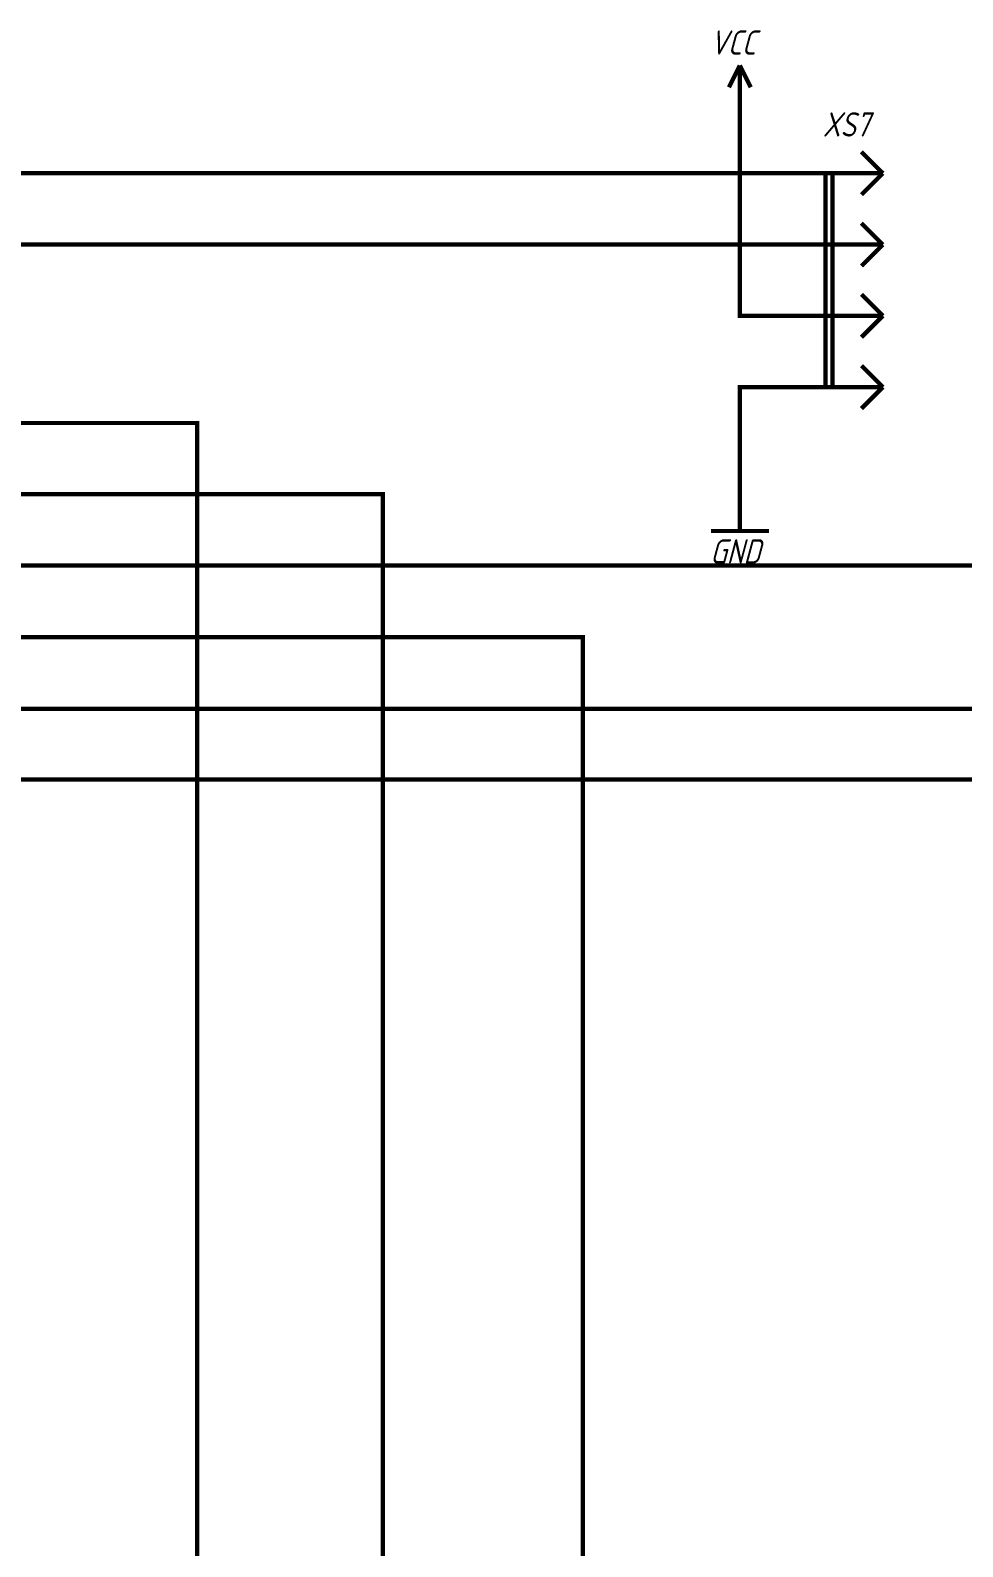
# Model space of a CAD drawing. Header units: millimetres. Extents: x 0 to 841, y 0 to 594.
# Drawn here: x 568.3 to 633.6, y 250.2 to 356.5 of the extents above; entities that cross this region are included whole.
import ezdxf

# ---------------------------------------------------------------- set-up
doc = ezdxf.new("R2010")
doc.units = ezdxf.units.MM
doc.layers.add('Sheet', color=255, linetype='Continuous')
doc.styles.get("Standard").update_dxf_attribs({"font": '', "oblique": 15})
doc.styles.get('Standard').set_extended_font_data('GOST type A')

msp = doc.modelspace()

# ---------------------------------------------------------------- linework, layer by layer
at = {"layer": 'Sheet', "color": 18, "true_color": 0x000000, "const_width": 0.3}
for points in [[(618, 354.03), (617.24, 352.5)], [(618, 354.03), (618.77, 352.5)], [(618, 351.49), (618, 354.03)], [(618, 351.49), (618, 336.49), (623, 336.49), (623, 336.49)], [(628.02, 346.48), (626.52, 347.98)], [(468.01, 116), (468.01, 112.01), (527.51, 112.01), (527.51, 251.49), (527.51, 338.97), (527.51, 346.48), (623, 346.48), (623, 346.48)], [(628.02, 346.48), (623, 346.48)], [(624.01, 346.48), (624.01, 331.49)], [(624.5, 346.48), (624.5, 331.49)], [(628.02, 346.48), (626.52, 344.98)], [(628.02, 341.48), (626.52, 342.98)], [(623, 341.48), (623, 341.48), (532.5, 341.48), (532.5, 333.98), (532.5, 333.98), (532.5, 249), (532.01, 249), (490.01, 249), (490.01, 261.5), (447.51, 261.5), (447.51, 269), (437.5, 269), (437.5, 308.98)], [(628.02, 341.48), (623, 341.48)], [(628.02, 341.48), (626.52, 339.98)], [(628.02, 336.49), (626.52, 337.99)], [(628.02, 336.49), (623, 336.49)], [(628.02, 336.49), (626.52, 334.99)], [(748.04, 312.99), (748.04, 333.96), (664.53, 333.96), (664.53, 308.96), (497.51, 308.96), (497.51, 308.96)], [(628.02, 331.49), (626.52, 332.99)], [(618, 326.48), (618, 331.49), (623, 331.49)], [(628.02, 331.49), (623, 331.49)], [(628.02, 331.49), (626.52, 329.99)], [(497.51, 328.98), (497.51, 328.98), (580.01, 328.98), (580.01, 55.5), (392.5, 55.5), (392.5, 55.5)], [(618, 326.48), (618, 321.41)], [(392.5, 68), (392.5, 68), (593.01, 68), (593.01, 323.99), (497.51, 323.99), (497.51, 323.99)], [(615.99, 321.41), (620.04, 321.41)], [(497.51, 319), (647.51, 319), (647.51, 221)], [(497.51, 313.98), (497.51, 313.98), (607.01, 313.98), (607.01, 172.51), (703.01, 172.51), (703.01, 172.51)], [(715.51, 308), (715.51, 303.99), (497.51, 303.99)]]:
    msp.add_lwpolyline(points, dxfattribs=at)

# ---------------------------------------------------------------- texts
at = {"layer": 'Sheet', "color": 18, "true_color": 0x000000, "oblique": 15}
for s, p in [('VCC', (615.92, 354.79)), ('XS7', (623.81, 349.05)), ('GND', (615.92, 319.13))]:
    msp.add_text(s, height=1.7, dxfattribs=at).set_placement(p)

doc.saveas('drawing.dxf')
